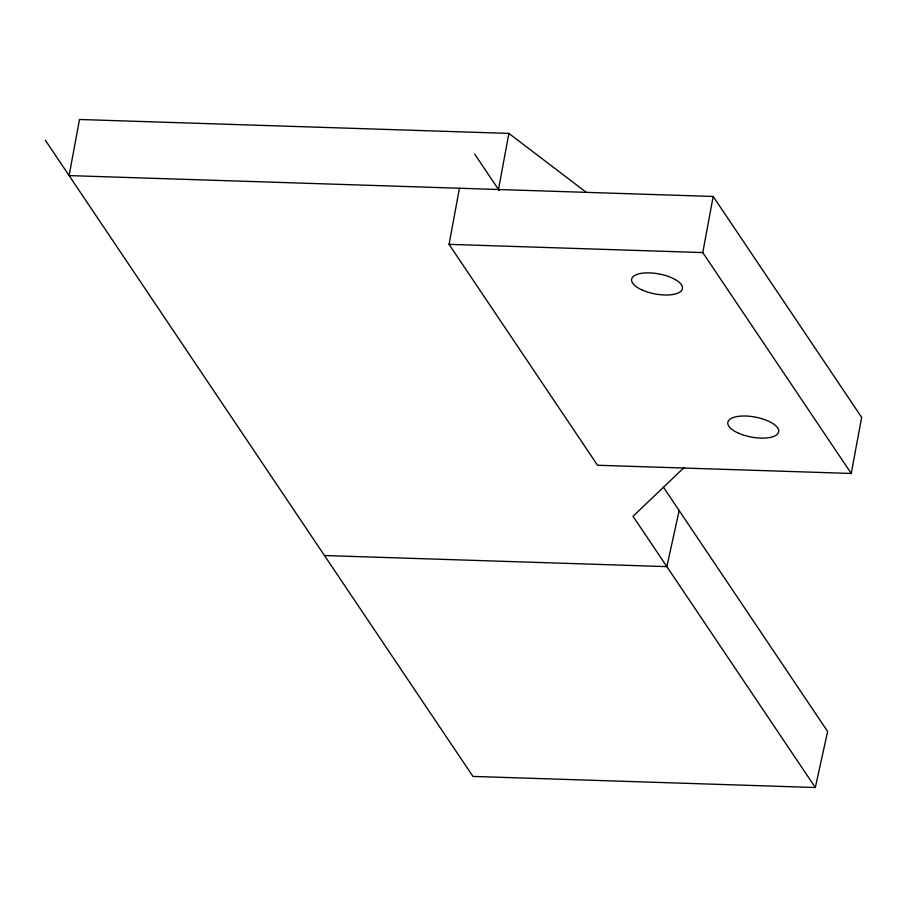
<?xml version="1.0" encoding="UTF-8"?>
<svg xmlns="http://www.w3.org/2000/svg" width="907" height="907" viewBox="0 0 907 907"><rect width="100%" height="100%" fill="white"/><g stroke="black" fill="none" stroke-linecap="round" stroke-linejoin="round"><path stroke-width="1.36" d="M586.319 192.363L508.884 133.408L79.499 119.486L69.102 175.595L713.185 196.468L861.65 417.356L851.254 473.465L597.52 465.246L449.056 244.346L459.452 188.248M498.487 189.506L508.884 133.408M851.254 473.465L702.778 252.577L713.185 196.468M679.162 510.584L666.849 566.626L324.479 555.526M45.35 140.245L472.944 776.415L815.325 787.514L827.638 731.473L663.425 487.172M684.059 467.57L633.029 516.298L815.325 787.514M449.056 244.346L702.778 252.577M474.735 154.167L499.235 190.617M642.53 290.172A25.872 10.192 10.5 0 0 682.449 288.732A25.872 10.192 10.5 0 0 646.124 272.894A25.872 10.192 10.5 0 0 642.53 290.172M738.74 433.308A25.872 10.192 10.5 0 0 778.659 431.868A25.872 10.192 10.5 0 0 742.334 416.03A25.872 10.192 10.5 0 0 738.74 433.308"/></g></svg>
